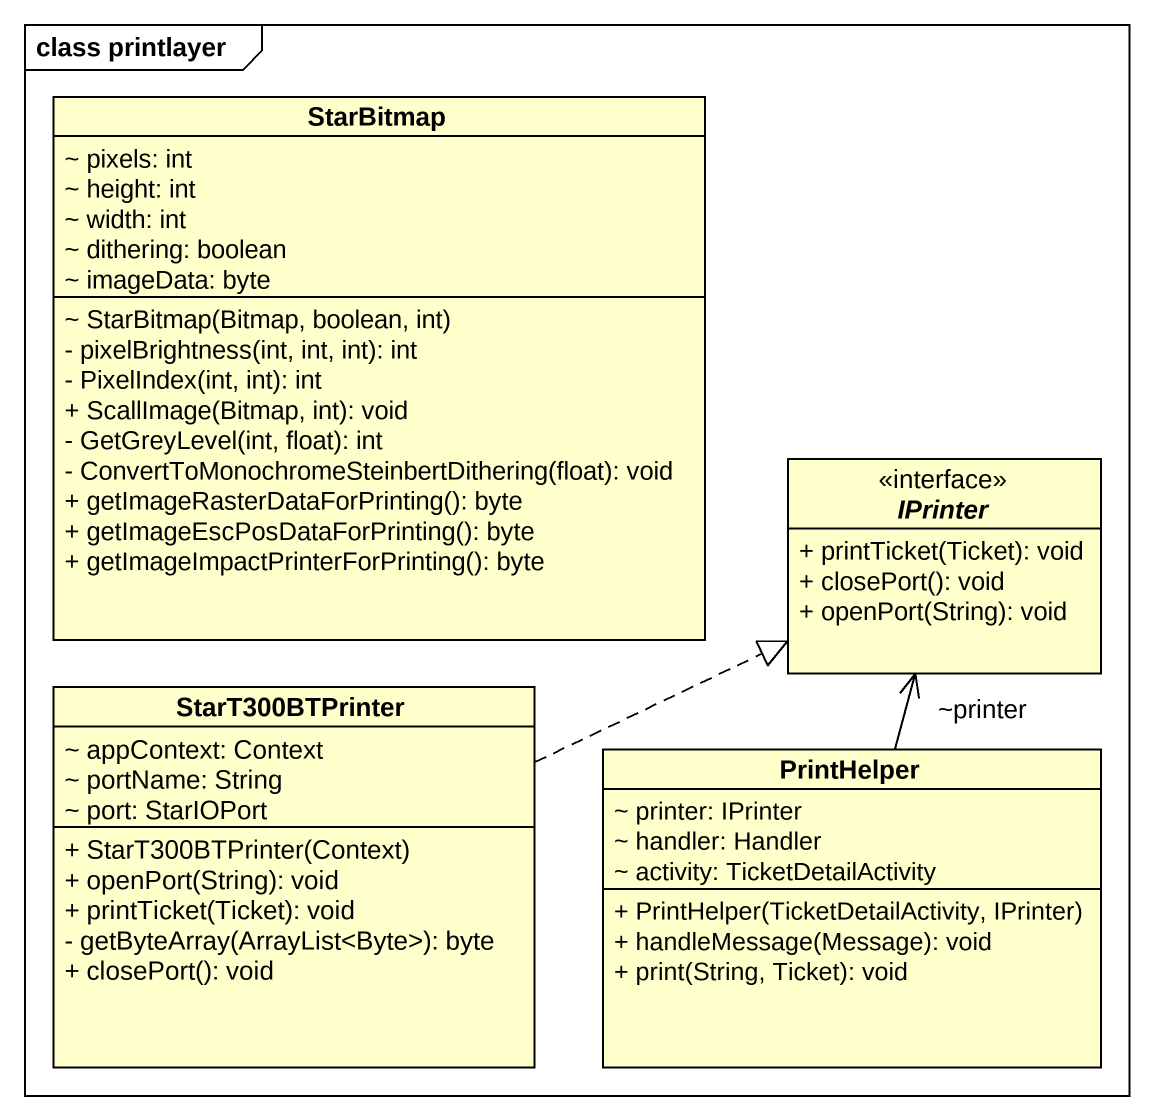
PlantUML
@startuml
mainframe class printlayer
hide circle
hide empty members
skinparam classAttributeIconSize 0
class StarBitmap {
  ~ pixels: int
  ~ height: int
  ~ width: int
  ~ dithering: boolean
  ~ imageData: byte
  ~ StarBitmap(Bitmap, boolean, int)
  - pixelBrightness(int, int, int): int
  - PixelIndex(int, int): int
  + ScallImage(Bitmap, int): void
  - GetGreyLevel(int, float): int
  - ConvertToMonochromeSteinbertDithering(float): void
  + getImageRasterDataForPrinting(): byte
  + getImageEscPosDataForPrinting(): byte
  + getImageImpactPrinterForPrinting(): byte
}
interface IPrinter <<interface>> {
  + printTicket(Ticket): void
  + closePort(): void
  + openPort(String): void
}
class StarT300BTPrinter {
  ~ appContext: Context
  ~ portName: String
  ~ port: StarIOPort
  + StarT300BTPrinter(Context)
  + openPort(String): void
  + printTicket(Ticket): void
  - getByteArray(ArrayList<Byte>): byte
  + closePort(): void
}
class PrintHelper {
  ~ printer: IPrinter
  ~ handler: Handler
  ~ activity: TicketDetailActivity
  + PrintHelper(TicketDetailActivity, IPrinter)
  + handleMessage(Message): void
  + print(String, Ticket): void
}
StarT300BTPrinter .right.|> IPrinter
PrintHelper -up-> "~printer" IPrinter
@enduml
